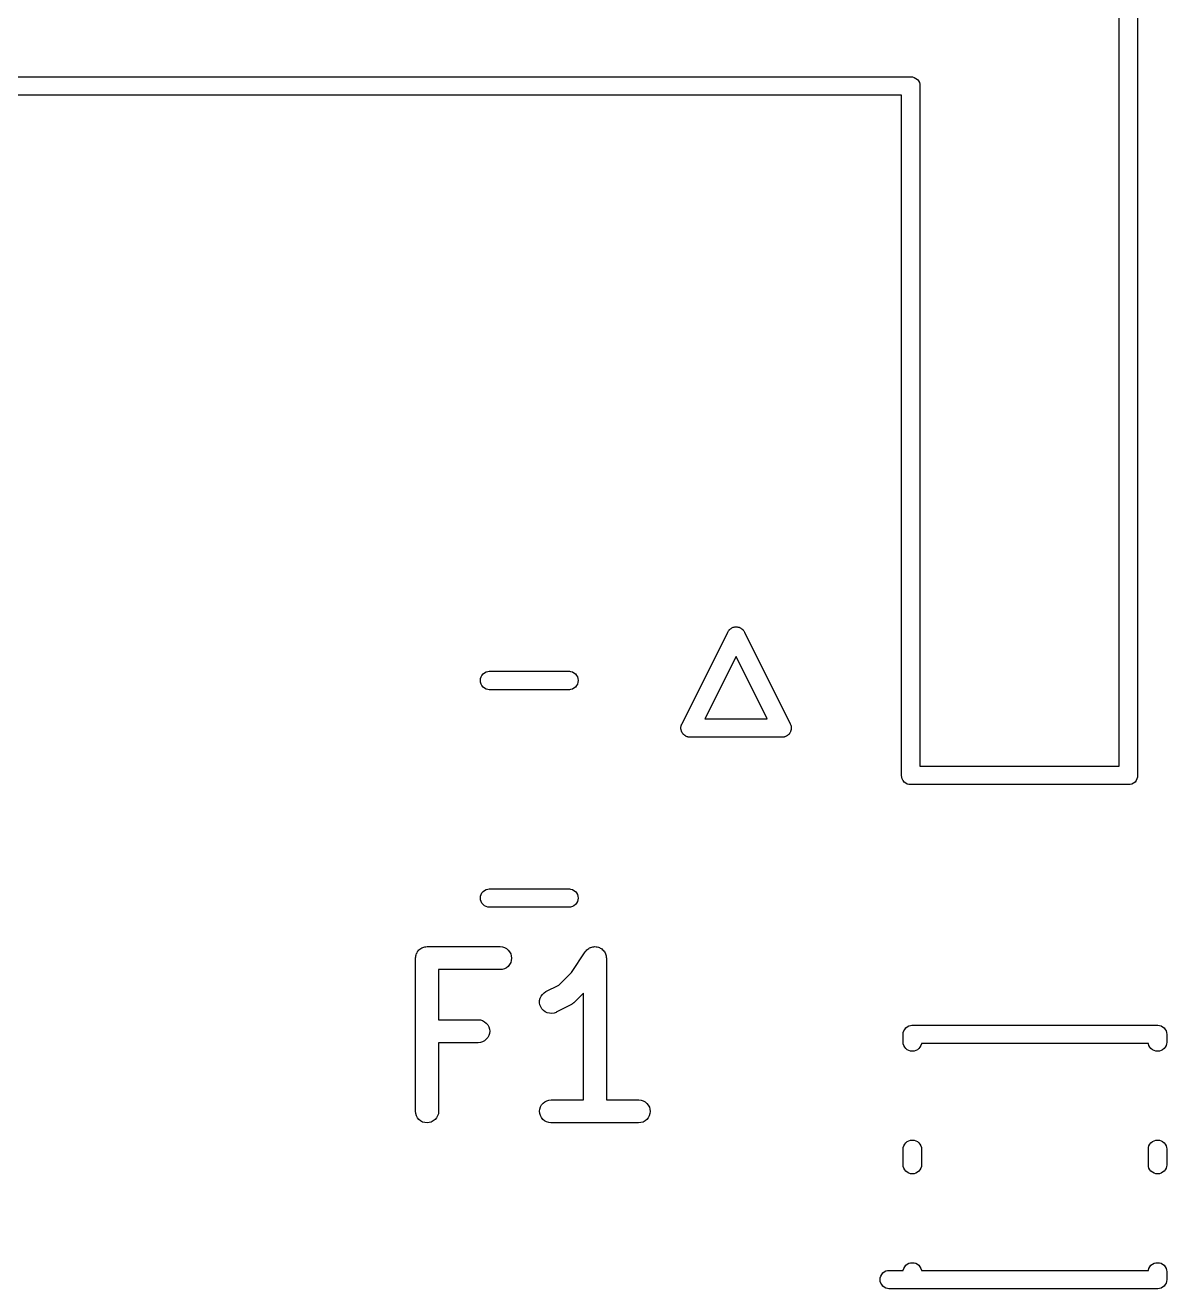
# Model space of a CAD drawing. Extents: x 99.8 to 129.4, y -164.5 to -95.4.
# Drawn here: x 114.11 to 121.56, y -114.86 to -106.61 of the extents above; entities that cross this region are included whole.
import ezdxf

# ---------------------------------------------------------------- set-up
doc = ezdxf.new("R2010")
doc.units = 0
doc.layers.add('BLACK', color=7, linetype='CONTINUOUS')

msp = doc.modelspace()

# ---------------------------------------------------------------- linework, layer by layer
at = {"layer": 'BLACK', "linetype": 'CONTINUOUS'}
for p, q in [((121.25, -111.45), (121.25, -99.85)), ((121.37, -99.7929), (121.37, -111.507)), ((110.113, -106.95), (119.887, -106.95)), ((119.887, -106.95), (119.89, -106.95)), ((119.89, -106.95), (119.893, -106.95)), ((119.893, -106.95), (119.902, -106.951)), ((119.902, -106.951), (119.913, -106.954)), ((119.913, -106.954), (119.923, -106.96)), ((119.923, -106.96), (119.933, -106.967)), ((119.933, -106.967), (119.94, -106.977)), ((119.94, -106.977), (119.946, -106.987)), ((119.946, -106.987), (119.949, -106.998)), ((119.949, -106.998), (119.95, -107.01)), ((119.95, -107.01), (119.95, -107.013)), ((119.95, -107.013), (119.95, -111.45)), ((119.83, -107.07), (110.17, -107.07)), ((119.83, -111.507), (119.83, -107.07)), ((118.397, -111.172), (118.696, -110.574)), ((118.696, -110.574), (118.698, -110.57)), ((118.698, -110.57), (118.7, -110.567)), ((118.7, -110.567), (118.702, -110.563)), ((118.702, -110.563), (118.704, -110.562)), ((118.704, -110.56), (118.708, -110.558)), ((118.704, -110.562), (118.704, -110.56)), ((118.708, -110.558), (118.71, -110.554)), ((118.71, -110.554), (118.712, -110.554)), ((118.712, -110.554), (118.713, -110.552)), ((118.713, -110.552), (118.717, -110.55)), ((118.717, -110.55), (118.72, -110.548)), ((118.72, -110.548), (118.722, -110.547)), ((118.722, -110.547), (118.723, -110.546)), ((118.723, -110.546), (118.727, -110.545)), ((118.727, -110.545), (118.731, -110.543)), ((118.731, -110.543), (118.733, -110.542)), ((118.733, -110.542), (118.734, -110.542)), ((118.734, -110.542), (118.738, -110.541)), ((118.738, -110.541), (118.742, -110.54)), ((118.742, -110.54), (118.744, -110.54)), ((118.744, -110.54), (118.746, -110.54)), ((118.746, -110.54), (118.75, -110.54)), ((118.75, -110.54), (118.754, -110.54)), ((118.754, -110.54), (118.756, -110.54)), ((118.756, -110.54), (118.758, -110.54)), ((118.758, -110.54), (118.762, -110.541)), ((118.762, -110.541), (118.766, -110.542)), ((118.766, -110.542), (118.767, -110.542)), ((118.767, -110.542), (118.769, -110.543)), ((118.769, -110.543), (118.773, -110.545)), ((118.773, -110.545), (118.777, -110.546)), ((118.777, -110.546), (118.778, -110.547)), ((118.778, -110.547), (118.78, -110.548)), ((118.78, -110.548), (118.783, -110.55)), ((118.783, -110.55), (118.787, -110.552)), ((118.787, -110.552), (118.788, -110.554)), ((118.788, -110.554), (118.79, -110.554)), ((118.79, -110.554), (118.792, -110.558)), ((118.792, -110.558), (118.796, -110.56)), ((118.796, -110.56), (118.796, -110.562)), ((118.796, -110.562), (118.798, -110.563)), ((118.798, -110.563), (118.8, -110.567)), ((118.8, -110.567), (118.802, -110.57)), ((118.802, -110.57), (118.804, -110.574)), ((118.804, -110.574), (119.103, -111.172)), ((118.75, -110.734), (118.547, -111.14)), ((118.953, -111.14), (118.75, -110.734)), ((117.118, -110.834), (117.13, -110.831)), ((117.13, -110.831), (117.138, -110.83)), ((117.138, -110.83), (117.662, -110.83)), ((117.662, -110.83), (117.67, -110.831)), ((117.67, -110.831), (117.682, -110.834)), ((117.081, -110.89), (117.082, -110.878)), ((117.082, -110.902), (117.081, -110.89)), ((117.082, -110.878), (117.086, -110.867)), ((117.086, -110.913), (117.082, -110.902)), ((117.086, -110.867), (117.091, -110.857)), ((117.091, -110.923), (117.086, -110.913)), ((117.091, -110.857), (117.099, -110.847)), ((117.099, -110.847), (117.108, -110.84)), ((117.108, -110.84), (117.118, -110.834)), ((117.682, -110.834), (117.692, -110.84)), ((117.692, -110.84), (117.701, -110.847)), ((117.701, -110.847), (117.709, -110.857)), ((117.709, -110.857), (117.714, -110.867)), ((117.714, -110.913), (117.709, -110.923)), ((117.714, -110.867), (117.718, -110.878)), ((117.718, -110.902), (117.714, -110.913)), ((117.718, -110.878), (117.719, -110.89)), ((117.719, -110.89), (117.718, -110.902)), ((117.099, -110.933), (117.091, -110.923)), ((117.108, -110.94), (117.099, -110.933)), ((117.118, -110.946), (117.108, -110.94)), ((117.13, -110.949), (117.118, -110.946)), ((117.138, -110.95), (117.13, -110.949)), ((117.662, -110.95), (117.138, -110.95)), ((117.67, -110.949), (117.662, -110.95)), ((117.682, -110.946), (117.67, -110.949)), ((117.692, -110.94), (117.682, -110.946)), ((117.701, -110.933), (117.692, -110.94)), ((117.709, -110.923), (117.701, -110.933)), ((118.547, -111.14), (118.953, -111.14)), ((118.39, -111.192), (118.391, -111.188)), ((118.39, -111.196), (118.39, -111.192)), ((118.39, -111.198), (118.39, -111.196)), ((118.39, -111.2), (118.39, -111.198)), ((118.39, -111.204), (118.39, -111.2)), ((118.39, -111.208), (118.39, -111.204)), ((118.391, -111.21), (118.39, -111.208)), ((118.391, -111.186), (118.392, -111.184)), ((118.391, -111.188), (118.391, -111.186)), ((118.391, -111.212), (118.391, -111.21)), ((118.392, -111.215), (118.391, -111.212)), ((118.392, -111.184), (118.393, -111.181)), ((118.393, -111.219), (118.392, -111.215)), ((118.393, -111.181), (118.394, -111.177)), ((118.394, -111.221), (118.393, -111.219)), ((118.394, -111.177), (118.397, -111.172)), ((118.394, -111.223), (118.394, -111.221)), ((118.396, -111.226), (118.394, -111.223)), ((118.398, -111.23), (118.396, -111.226)), ((118.399, -111.232), (118.398, -111.23)), ((118.4, -111.233), (118.399, -111.232)), ((118.402, -111.236), (118.4, -111.233)), ((118.404, -111.24), (118.402, -111.236)), ((118.406, -111.241), (118.404, -111.24)), ((118.407, -111.243), (118.406, -111.241)), ((118.41, -111.245), (118.407, -111.243)), ((118.413, -111.248), (118.41, -111.245)), ((119.09, -111.245), (119.087, -111.248)), ((119.093, -111.243), (119.09, -111.245)), ((119.094, -111.241), (119.093, -111.243)), ((119.096, -111.24), (119.094, -111.241)), ((119.098, -111.236), (119.096, -111.24)), ((119.1, -111.233), (119.098, -111.236)), ((119.101, -111.232), (119.1, -111.233)), ((119.102, -111.23), (119.101, -111.232)), ((119.104, -111.226), (119.102, -111.23)), ((119.103, -111.172), (119.106, -111.177)), ((119.106, -111.223), (119.104, -111.226)), ((119.106, -111.177), (119.107, -111.181)), ((119.107, -111.219), (119.106, -111.221)), ((119.106, -111.221), (119.106, -111.223)), ((119.107, -111.181), (119.108, -111.184)), ((119.108, -111.215), (119.107, -111.219)), ((119.108, -111.184), (119.109, -111.186)), ((119.109, -111.212), (119.108, -111.215)), ((119.109, -111.186), (119.109, -111.188)), ((119.109, -111.188), (119.11, -111.192)), ((119.11, -111.208), (119.109, -111.21)), ((119.109, -111.21), (119.109, -111.212)), ((119.11, -111.192), (119.11, -111.196)), ((119.11, -111.196), (119.11, -111.198)), ((119.11, -111.198), (119.11, -111.2)), ((119.11, -111.2), (119.11, -111.204)), ((119.11, -111.204), (119.11, -111.208)), ((118.415, -111.249), (118.413, -111.248)), ((118.417, -111.25), (118.415, -111.249)), ((118.42, -111.252), (118.417, -111.25)), ((118.423, -111.254), (118.42, -111.252)), ((118.425, -111.255), (118.423, -111.254)), ((118.427, -111.256), (118.425, -111.255)), ((118.431, -111.257), (118.427, -111.256)), ((118.434, -111.258), (118.431, -111.257)), ((118.436, -111.259), (118.434, -111.258)), ((118.438, -111.259), (118.436, -111.259)), ((118.442, -111.26), (118.438, -111.259)), ((118.446, -111.26), (118.442, -111.26)), ((118.451, -111.26), (118.446, -111.26)), ((119.049, -111.26), (118.451, -111.26)), ((119.054, -111.26), (119.049, -111.26)), ((119.058, -111.26), (119.054, -111.26)), ((119.062, -111.259), (119.058, -111.26)), ((119.064, -111.259), (119.062, -111.259)), ((119.066, -111.258), (119.064, -111.259)), ((119.069, -111.257), (119.066, -111.258)), ((119.073, -111.256), (119.069, -111.257)), ((119.075, -111.255), (119.073, -111.256)), ((119.077, -111.254), (119.075, -111.255)), ((119.08, -111.252), (119.077, -111.254)), ((119.083, -111.25), (119.08, -111.252)), ((119.085, -111.249), (119.083, -111.25)), ((119.087, -111.248), (119.085, -111.249)), ((119.95, -111.45), (121.25, -111.45)), ((119.83, -111.51), (119.83, -111.507)), ((119.831, -111.522), (119.83, -111.51)), ((119.834, -111.533), (119.831, -111.522)), ((119.838, -111.54), (119.834, -111.533)), ((119.84, -111.543), (119.838, -111.54)), ((119.847, -111.553), (119.84, -111.543)), ((119.857, -111.56), (119.847, -111.553)), ((119.867, -111.566), (119.857, -111.56)), ((119.878, -111.569), (119.867, -111.566)), ((119.89, -111.57), (119.878, -111.569)), ((119.893, -111.57), (119.89, -111.57)), ((121.307, -111.57), (119.893, -111.57)), ((121.31, -111.57), (121.307, -111.57)), ((121.322, -111.569), (121.31, -111.57)), ((121.333, -111.566), (121.322, -111.569)), ((121.343, -111.56), (121.333, -111.566)), ((121.353, -111.553), (121.343, -111.56)), ((121.36, -111.543), (121.353, -111.553)), ((121.366, -111.533), (121.36, -111.543)), ((121.369, -111.522), (121.366, -111.533)), ((121.37, -111.513), (121.369, -111.522)), ((121.37, -111.507), (121.37, -111.51)), ((121.37, -111.51), (121.37, -111.513)), ((121.37, -111.513), (121.37, -111.513)), ((117.081, -112.31), (117.082, -112.298)), ((117.082, -112.322), (117.081, -112.31)), ((117.082, -112.298), (117.086, -112.287)), ((117.086, -112.287), (117.091, -112.277)), ((117.091, -112.277), (117.099, -112.267)), ((117.099, -112.267), (117.108, -112.26)), ((117.108, -112.26), (117.118, -112.254)), ((117.118, -112.254), (117.13, -112.251)), ((117.13, -112.251), (117.138, -112.25)), ((117.138, -112.25), (117.662, -112.25)), ((117.662, -112.25), (117.67, -112.251)), ((117.67, -112.251), (117.682, -112.254)), ((117.682, -112.254), (117.692, -112.26)), ((117.692, -112.26), (117.701, -112.267)), ((117.701, -112.267), (117.709, -112.277)), ((117.709, -112.277), (117.714, -112.287)), ((117.714, -112.287), (117.718, -112.298)), ((117.718, -112.298), (117.719, -112.31)), ((117.719, -112.31), (117.718, -112.322)), ((117.086, -112.333), (117.082, -112.322)), ((117.091, -112.343), (117.086, -112.333)), ((117.099, -112.353), (117.091, -112.343)), ((117.108, -112.36), (117.099, -112.353)), ((117.118, -112.366), (117.108, -112.36)), ((117.13, -112.369), (117.118, -112.366)), ((117.138, -112.37), (117.13, -112.369)), ((117.662, -112.37), (117.138, -112.37)), ((117.67, -112.369), (117.662, -112.37)), ((117.682, -112.366), (117.67, -112.369)), ((117.692, -112.36), (117.682, -112.366)), ((117.701, -112.353), (117.692, -112.36)), ((117.709, -112.343), (117.701, -112.353)), ((117.714, -112.333), (117.709, -112.343)), ((117.718, -112.322), (117.714, -112.333)), ((116.681, -112.649), (116.686, -112.644)), ((116.686, -112.644), (116.692, -112.64)), ((116.692, -112.64), (116.699, -112.636)), ((116.692, -112.64), (116.692, -112.64)), ((116.692, -112.64), (116.692, -112.64)), ((116.699, -112.636), (116.705, -112.633)), ((116.705, -112.633), (116.712, -112.631)), ((116.705, -112.633), (116.705, -112.633)), ((116.705, -112.633), (116.705, -112.633)), ((116.712, -112.631), (116.719, -112.629)), ((116.719, -112.629), (116.726, -112.628)), ((116.719, -112.629), (116.719, -112.629)), ((116.719, -112.629), (116.719, -112.629)), ((116.726, -112.628), (116.733, -112.627)), ((116.733, -112.627), (117.21, -112.627)), ((117.21, -112.627), (117.211, -112.627)), ((117.211, -112.627), (117.225, -112.629)), ((117.225, -112.629), (117.239, -112.633)), ((117.239, -112.633), (117.252, -112.64)), ((117.252, -112.64), (117.263, -112.65)), ((117.776, -112.649), (117.782, -112.644)), ((117.782, -112.644), (117.788, -112.64)), ((117.788, -112.64), (117.794, -112.636)), ((117.788, -112.64), (117.788, -112.64)), ((117.788, -112.64), (117.788, -112.64)), ((117.794, -112.636), (117.8, -112.633)), ((117.8, -112.633), (117.801, -112.633)), ((117.801, -112.633), (117.808, -112.631)), ((117.801, -112.633), (117.801, -112.633)), ((117.808, -112.631), (117.815, -112.629)), ((117.815, -112.629), (117.822, -112.628)), ((117.815, -112.629), (117.815, -112.629)), ((117.815, -112.629), (117.815, -112.629)), ((117.822, -112.628), (117.829, -112.627)), ((117.829, -112.627), (117.829, -112.627)), ((117.829, -112.627), (117.837, -112.628)), ((117.829, -112.627), (117.829, -112.627)), ((117.837, -112.628), (117.844, -112.629)), ((117.844, -112.629), (117.844, -112.629)), ((117.844, -112.629), (117.844, -112.629)), ((117.844, -112.629), (117.851, -112.631)), ((117.851, -112.631), (117.858, -112.633)), ((117.858, -112.633), (117.858, -112.633)), ((117.858, -112.633), (117.858, -112.633)), ((117.858, -112.633), (117.864, -112.637)), ((117.864, -112.637), (117.871, -112.64)), ((117.871, -112.64), (117.871, -112.64)), ((117.871, -112.64), (117.871, -112.64)), ((117.871, -112.64), (117.876, -112.645)), ((117.876, -112.645), (117.882, -112.65)), ((116.658, -112.701), (116.659, -112.694)), ((116.658, -112.702), (116.658, -112.701)), ((116.658, -113.702), (116.658, -112.702)), ((116.658, -112.702), (116.658, -112.702)), ((116.658, -112.702), (116.658, -112.702)), ((116.658, -112.702), (116.658, -112.702)), ((116.659, -112.694), (116.66, -112.687)), ((116.66, -112.687), (116.662, -112.68)), ((116.66, -112.687), (116.66, -112.687)), ((116.66, -112.687), (116.66, -112.687)), ((116.662, -112.68), (116.664, -112.673)), ((116.664, -112.673), (116.668, -112.667)), ((116.664, -112.673), (116.664, -112.673)), ((116.664, -112.673), (116.664, -112.673)), ((116.668, -112.667), (116.671, -112.66)), ((116.671, -112.66), (116.676, -112.655)), ((116.671, -112.66), (116.671, -112.66)), ((116.671, -112.66), (116.671, -112.66)), ((116.676, -112.655), (116.68, -112.649)), ((116.68, -112.649), (116.681, -112.649)), ((116.681, -112.649), (116.681, -112.649)), ((117.263, -112.65), (117.272, -112.661)), ((117.272, -112.661), (117.279, -112.674)), ((117.279, -112.674), (117.283, -112.688)), ((117.283, -112.717), (117.279, -112.731)), ((117.283, -112.688), (117.285, -112.703)), ((117.285, -112.703), (117.283, -112.717)), ((117.675, -112.797), (117.766, -112.661)), ((117.766, -112.661), (117.767, -112.66)), ((117.767, -112.66), (117.771, -112.654)), ((117.767, -112.66), (117.767, -112.66)), ((117.767, -112.66), (117.767, -112.66)), ((117.767, -112.66), (117.767, -112.66)), ((117.771, -112.654), (117.776, -112.649)), ((117.776, -112.649), (117.776, -112.649)), ((117.776, -112.649), (117.776, -112.649)), ((117.882, -112.65), (117.882, -112.65)), ((117.882, -112.65), (117.882, -112.65)), ((117.882, -112.65), (117.887, -112.656)), ((117.887, -112.656), (117.891, -112.661)), ((117.891, -112.661), (117.891, -112.661)), ((117.891, -112.661), (117.891, -112.661)), ((117.891, -112.661), (117.895, -112.668)), ((117.895, -112.668), (117.898, -112.674)), ((117.898, -112.674), (117.898, -112.674)), ((117.898, -112.674), (117.898, -112.674)), ((117.898, -112.674), (117.9, -112.681)), ((117.9, -112.681), (117.902, -112.688)), ((117.902, -112.688), (117.902, -112.688)), ((117.902, -112.688), (117.902, -112.688)), ((117.902, -112.688), (117.903, -112.695)), ((117.903, -112.695), (117.904, -112.702)), ((117.904, -112.702), (117.904, -113.627)), ((117.21, -112.777), (116.808, -112.777)), ((116.808, -112.777), (116.808, -113.104)), ((117.224, -112.776), (117.21, -112.777)), ((117.238, -112.772), (117.224, -112.776)), ((117.251, -112.765), (117.238, -112.772)), ((117.262, -112.756), (117.251, -112.765)), ((117.272, -112.744), (117.262, -112.756)), ((117.279, -112.731), (117.272, -112.744)), ((117.594, -112.879), (117.675, -112.797)), ((117.509, -112.921), (117.594, -112.879)), ((117.468, -112.978), (117.472, -112.964)), ((117.472, -112.964), (117.478, -112.951)), ((117.478, -112.951), (117.486, -112.939)), ((117.486, -112.939), (117.497, -112.929)), ((117.497, -112.929), (117.509, -112.921)), ((117.754, -112.931), (117.691, -112.994)), ((117.754, -113.627), (117.754, -112.931)), ((117.468, -112.993), (117.468, -112.978)), ((117.47, -113.007), (117.468, -112.993)), ((117.476, -113.021), (117.47, -113.007)), ((117.483, -113.034), (117.476, -113.021)), ((117.493, -113.044), (117.483, -113.034)), ((117.505, -113.053), (117.493, -113.044)), ((117.518, -113.059), (117.505, -113.053)), ((117.533, -113.062), (117.518, -113.059)), ((117.575, -113.056), (117.562, -113.061)), ((117.576, -113.055), (117.575, -113.056)), ((117.672, -113.008), (117.576, -113.055)), ((117.675, -113.005), (117.672, -113.008)), ((117.679, -113.003), (117.675, -113.005)), ((117.681, -113.001), (117.679, -113.003)), ((117.684, -113), (117.681, -113.001)), ((117.687, -112.997), (117.684, -113)), ((117.69, -112.994), (117.687, -112.997)), ((117.691, -112.994), (117.69, -112.994)), ((116.808, -113.104), (117.067, -113.104)), ((117.067, -113.104), (117.068, -113.104)), ((117.068, -113.104), (117.082, -113.105)), ((117.082, -113.105), (117.096, -113.11)), ((117.096, -113.11), (117.109, -113.117)), ((117.109, -113.117), (117.12, -113.126)), ((117.12, -113.126), (117.129, -113.138)), ((117.129, -113.138), (117.136, -113.15)), ((117.547, -113.063), (117.533, -113.062)), ((117.562, -113.061), (117.547, -113.063)), ((119.877, -113.144), (119.888, -113.141)), ((119.888, -113.141), (119.897, -113.14)), ((119.897, -113.14), (119.9, -113.14)), ((119.9, -113.14), (119.903, -113.14)), ((119.903, -113.14), (121.497, -113.14)), ((121.497, -113.14), (121.5, -113.14)), ((121.5, -113.14), (121.503, -113.14)), ((121.503, -113.14), (121.503, -113.14)), ((121.503, -113.14), (121.512, -113.141)), ((121.512, -113.141), (121.523, -113.144)), ((117.129, -113.221), (117.12, -113.232)), ((117.136, -113.208), (117.129, -113.221)), ((117.136, -113.15), (117.14, -113.165)), ((117.14, -113.194), (117.136, -113.208)), ((117.14, -113.165), (117.142, -113.179)), ((117.142, -113.179), (117.14, -113.194)), ((119.84, -113.2), (119.841, -113.188)), ((119.84, -113.203), (119.84, -113.2)), ((119.84, -113.253), (119.84, -113.203)), ((119.841, -113.188), (119.844, -113.177)), ((119.844, -113.177), (119.85, -113.167)), ((119.85, -113.167), (119.857, -113.157)), ((119.857, -113.157), (119.867, -113.15)), ((119.867, -113.15), (119.877, -113.144)), ((121.523, -113.144), (121.533, -113.15)), ((121.533, -113.15), (121.543, -113.157)), ((121.543, -113.157), (121.55, -113.167)), ((121.55, -113.167), (121.556, -113.177)), ((121.556, -113.177), (121.559, -113.188)), ((121.559, -113.188), (121.56, -113.2)), ((121.56, -113.2), (121.56, -113.203)), ((121.56, -113.203), (121.56, -113.253)), ((117.067, -113.254), (116.808, -113.254)), ((116.808, -113.254), (116.808, -113.702)), ((117.081, -113.252), (117.067, -113.254)), ((117.095, -113.248), (117.081, -113.252)), ((117.108, -113.241), (117.095, -113.248)), ((117.12, -113.232), (117.108, -113.241)), ((119.841, -113.262), (119.84, -113.253)), ((119.844, -113.273), (119.841, -113.262)), ((119.85, -113.283), (119.844, -113.273)), ((119.857, -113.293), (119.85, -113.283)), ((119.867, -113.3), (119.857, -113.293)), ((119.877, -113.306), (119.867, -113.3)), ((119.888, -113.309), (119.877, -113.306)), ((119.923, -113.306), (119.912, -113.309)), ((119.933, -113.3), (119.923, -113.306)), ((119.943, -113.293), (119.933, -113.3)), ((119.95, -113.283), (119.943, -113.293)), ((119.956, -113.273), (119.95, -113.283)), ((119.959, -113.262), (119.956, -113.273)), ((121.441, -113.26), (119.959, -113.26)), ((119.959, -113.26), (119.959, -113.262)), ((121.441, -113.262), (121.441, -113.26)), ((121.444, -113.273), (121.441, -113.262)), ((121.45, -113.283), (121.444, -113.273)), ((121.457, -113.293), (121.45, -113.283)), ((121.467, -113.3), (121.457, -113.293)), ((121.477, -113.306), (121.467, -113.3)), ((121.488, -113.309), (121.477, -113.306)), ((121.523, -113.306), (121.512, -113.309)), ((121.533, -113.3), (121.523, -113.306)), ((121.543, -113.293), (121.533, -113.3)), ((121.55, -113.283), (121.543, -113.293)), ((121.556, -113.273), (121.55, -113.283)), ((121.559, -113.262), (121.556, -113.273)), ((121.56, -113.253), (121.559, -113.262)), ((119.9, -113.31), (119.888, -113.309)), ((119.912, -113.309), (119.9, -113.31)), ((121.5, -113.31), (121.488, -113.309)), ((121.512, -113.309), (121.5, -113.31)), ((117.501, -113.64), (117.514, -113.633)), ((117.514, -113.633), (117.528, -113.629)), ((117.528, -113.629), (117.543, -113.627)), ((117.543, -113.627), (117.754, -113.627)), ((117.904, -113.627), (118.114, -113.627)), ((118.114, -113.627), (118.115, -113.627)), ((118.115, -113.627), (118.13, -113.629)), ((118.13, -113.629), (118.144, -113.633)), ((118.144, -113.633), (118.157, -113.64)), ((116.66, -113.717), (116.658, -113.702)), ((116.664, -113.731), (116.66, -113.717)), ((116.807, -113.718), (116.802, -113.732)), ((116.808, -113.703), (116.807, -113.718)), ((116.808, -113.702), (116.808, -113.703)), ((117.468, -113.702), (117.469, -113.687)), ((117.469, -113.716), (117.468, -113.702)), ((117.469, -113.687), (117.474, -113.673)), ((117.473, -113.73), (117.469, -113.716)), ((117.474, -113.673), (117.481, -113.66)), ((117.481, -113.66), (117.49, -113.649)), ((117.49, -113.649), (117.501, -113.64)), ((118.157, -113.64), (118.168, -113.65)), ((118.168, -113.65), (118.177, -113.661)), ((118.177, -113.661), (118.184, -113.674)), ((118.188, -113.717), (118.183, -113.731)), ((118.184, -113.674), (118.188, -113.688)), ((118.188, -113.688), (118.189, -113.703)), ((118.189, -113.703), (118.188, -113.717)), ((116.671, -113.744), (116.664, -113.731)), ((116.68, -113.755), (116.671, -113.744)), ((116.691, -113.765), (116.68, -113.755)), ((116.704, -113.772), (116.691, -113.765)), ((116.718, -113.776), (116.704, -113.772)), ((116.733, -113.777), (116.718, -113.776)), ((116.747, -113.776), (116.733, -113.777)), ((116.761, -113.772), (116.747, -113.776)), ((116.774, -113.765), (116.761, -113.772)), ((116.786, -113.756), (116.774, -113.765)), ((116.795, -113.745), (116.786, -113.756)), ((116.802, -113.732), (116.795, -113.745)), ((117.48, -113.743), (117.473, -113.73)), ((117.489, -113.755), (117.48, -113.743)), ((117.5, -113.764), (117.489, -113.755)), ((117.513, -113.771), (117.5, -113.764)), ((117.527, -113.776), (117.513, -113.771)), ((117.542, -113.777), (117.527, -113.776)), ((117.543, -113.777), (117.542, -113.777)), ((118.114, -113.777), (117.543, -113.777)), ((118.129, -113.776), (118.114, -113.777)), ((118.143, -113.772), (118.129, -113.776)), ((118.156, -113.765), (118.143, -113.772)), ((118.167, -113.756), (118.156, -113.765)), ((118.176, -113.744), (118.167, -113.756)), ((118.183, -113.731), (118.176, -113.744)), ((119.84, -113.947), (119.841, -113.938)), ((119.84, -114.053), (119.84, -113.947)), ((119.841, -113.938), (119.844, -113.927)), ((119.844, -113.927), (119.85, -113.917)), ((119.85, -113.917), (119.857, -113.907)), ((119.857, -113.907), (119.867, -113.9)), ((119.867, -113.9), (119.877, -113.894)), ((119.877, -113.894), (119.888, -113.891)), ((119.888, -113.891), (119.9, -113.89)), ((119.9, -113.89), (119.912, -113.891)), ((119.912, -113.891), (119.923, -113.894)), ((119.923, -113.894), (119.933, -113.9)), ((119.933, -113.9), (119.943, -113.907)), ((119.943, -113.907), (119.95, -113.917)), ((119.95, -113.917), (119.956, -113.927)), ((119.956, -113.927), (119.959, -113.938)), ((119.959, -113.938), (119.96, -113.947)), ((119.96, -113.947), (119.96, -114.053)), ((121.44, -113.947), (121.441, -113.938)), ((121.44, -114.053), (121.44, -113.947)), ((121.441, -113.938), (121.444, -113.927)), ((121.444, -113.927), (121.45, -113.917)), ((121.45, -113.917), (121.457, -113.907)), ((121.457, -113.907), (121.467, -113.9)), ((121.467, -113.9), (121.477, -113.894)), ((121.477, -113.894), (121.488, -113.891)), ((121.488, -113.891), (121.5, -113.89)), ((121.5, -113.89), (121.512, -113.891)), ((121.512, -113.891), (121.523, -113.894)), ((121.523, -113.894), (121.533, -113.9)), ((121.533, -113.9), (121.543, -113.907)), ((121.543, -113.907), (121.55, -113.917)), ((121.55, -113.917), (121.556, -113.927)), ((121.556, -113.927), (121.559, -113.938)), ((121.559, -113.938), (121.56, -113.947)), ((121.56, -113.947), (121.56, -114.053)), ((119.841, -114.062), (119.84, -114.053)), ((119.844, -114.073), (119.841, -114.062)), ((119.85, -114.083), (119.844, -114.073)), ((119.857, -114.093), (119.85, -114.083)), ((119.867, -114.1), (119.857, -114.093)), ((119.877, -114.106), (119.867, -114.1)), ((119.888, -114.109), (119.877, -114.106)), ((119.9, -114.11), (119.888, -114.109)), ((119.912, -114.109), (119.9, -114.11)), ((119.923, -114.106), (119.912, -114.109)), ((119.933, -114.1), (119.923, -114.106)), ((119.943, -114.093), (119.933, -114.1)), ((119.95, -114.083), (119.943, -114.093)), ((119.956, -114.073), (119.95, -114.083)), ((119.959, -114.062), (119.956, -114.073)), ((119.96, -114.053), (119.959, -114.062)), ((121.441, -114.062), (121.44, -114.053)), ((121.444, -114.073), (121.441, -114.062)), ((121.45, -114.083), (121.444, -114.073)), ((121.457, -114.093), (121.45, -114.083)), ((121.467, -114.1), (121.457, -114.093)), ((121.477, -114.106), (121.467, -114.1)), ((121.488, -114.109), (121.477, -114.106)), ((121.5, -114.11), (121.488, -114.109)), ((121.512, -114.109), (121.5, -114.11)), ((121.523, -114.106), (121.512, -114.109)), ((121.533, -114.1), (121.523, -114.106)), ((121.543, -114.093), (121.533, -114.1)), ((121.55, -114.083), (121.543, -114.093)), ((121.556, -114.073), (121.55, -114.083)), ((121.559, -114.062), (121.556, -114.073)), ((121.56, -114.053), (121.559, -114.062)), ((119.85, -114.717), (119.857, -114.707)), ((119.857, -114.707), (119.867, -114.7)), ((119.867, -114.7), (119.877, -114.694)), ((119.877, -114.694), (119.888, -114.691)), ((119.888, -114.691), (119.9, -114.69)), ((119.9, -114.69), (119.912, -114.691)), ((119.912, -114.691), (119.923, -114.694)), ((119.923, -114.694), (119.933, -114.7)), ((119.933, -114.7), (119.943, -114.707)), ((119.943, -114.707), (119.95, -114.717)), ((121.45, -114.717), (121.457, -114.707)), ((121.457, -114.707), (121.467, -114.7)), ((121.467, -114.7), (121.477, -114.694)), ((121.477, -114.694), (121.488, -114.691)), ((121.488, -114.691), (121.5, -114.69)), ((121.5, -114.69), (121.512, -114.691)), ((121.512, -114.691), (121.523, -114.694)), ((121.523, -114.694), (121.533, -114.7)), ((121.533, -114.7), (121.543, -114.707)), ((121.543, -114.707), (121.55, -114.717)), ((119.69, -114.8), (119.691, -114.788)), ((119.691, -114.788), (119.694, -114.777)), ((119.694, -114.777), (119.7, -114.767)), ((119.7, -114.767), (119.707, -114.757)), ((119.707, -114.757), (119.717, -114.75)), ((119.717, -114.75), (119.727, -114.744)), ((119.727, -114.744), (119.738, -114.741)), ((119.738, -114.741), (119.747, -114.74)), ((119.747, -114.74), (119.841, -114.74)), ((119.841, -114.738), (119.844, -114.727)), ((119.841, -114.74), (119.841, -114.738)), ((119.844, -114.727), (119.85, -114.717)), ((119.95, -114.717), (119.956, -114.727)), ((119.956, -114.727), (119.959, -114.738)), ((119.959, -114.738), (119.959, -114.74)), ((119.959, -114.74), (121.441, -114.74)), ((121.441, -114.738), (121.444, -114.727)), ((121.441, -114.74), (121.441, -114.738)), ((121.444, -114.727), (121.45, -114.717)), ((121.55, -114.717), (121.556, -114.727)), ((121.556, -114.727), (121.559, -114.738)), ((121.559, -114.738), (121.56, -114.747)), ((121.56, -114.747), (121.56, -114.797)), ((119.691, -114.812), (119.69, -114.8)), ((119.694, -114.823), (119.691, -114.812)), ((119.7, -114.833), (119.694, -114.823)), ((119.707, -114.843), (119.7, -114.833)), ((119.717, -114.85), (119.707, -114.843)), ((119.727, -114.856), (119.717, -114.85)), ((119.738, -114.859), (119.727, -114.856)), ((119.747, -114.86), (119.738, -114.859)), ((119.897, -114.86), (119.747, -114.86)), ((119.9, -114.86), (119.897, -114.86)), ((119.903, -114.86), (119.9, -114.86)), ((121.497, -114.86), (119.903, -114.86)), ((121.5, -114.86), (121.497, -114.86)), ((121.503, -114.86), (121.5, -114.86)), ((121.512, -114.859), (121.503, -114.86)), ((121.503, -114.86), (121.503, -114.86)), ((121.523, -114.856), (121.512, -114.859)), ((121.533, -114.85), (121.523, -114.856)), ((121.543, -114.843), (121.533, -114.85)), ((121.55, -114.833), (121.543, -114.843)), ((121.556, -114.823), (121.55, -114.833)), ((121.559, -114.812), (121.556, -114.823)), ((121.56, -114.8), (121.559, -114.812)), ((121.56, -114.797), (121.56, -114.8))]:
    msp.add_line(p, q, dxfattribs=at)

doc.saveas('drawing.dxf')
